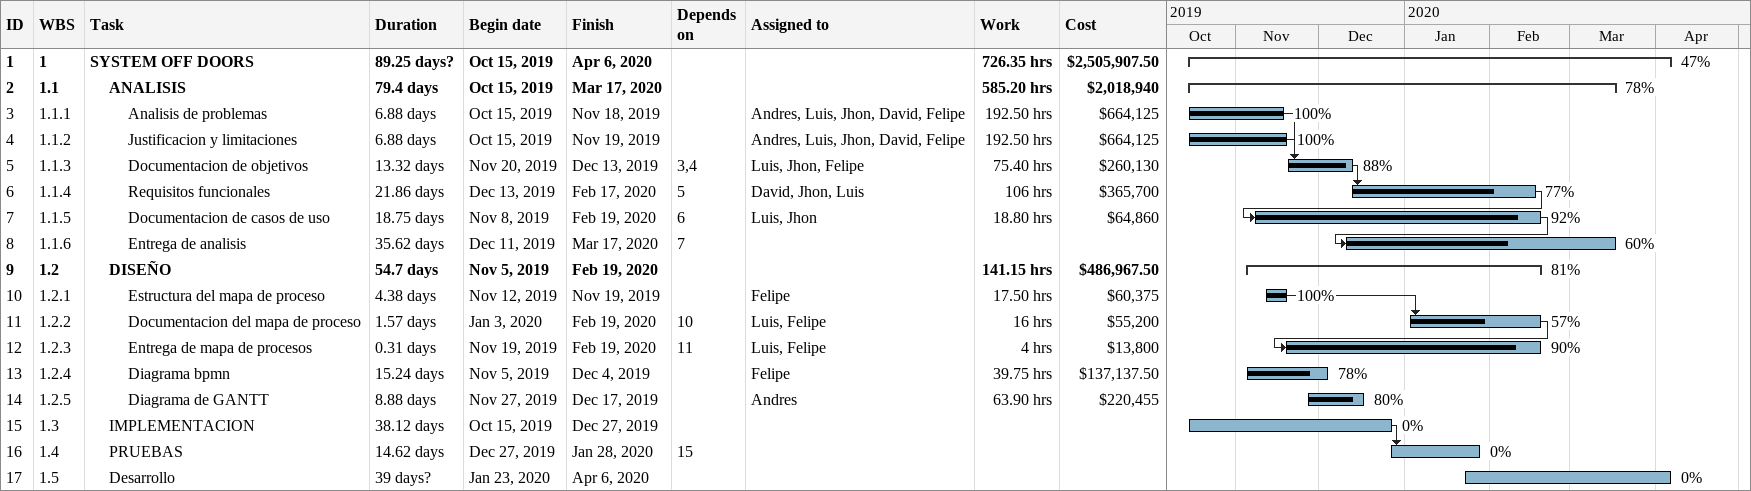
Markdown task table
| ID | WBS | Task | Duration | Start | Finish | Predecessors | Resources | % complete | Work (h) | Cost ($) |
|---|---|---|---|---|---|---|---|---|---|---|
| 1 | 1 | **SYSTEM OFF DOORS** | 89.25d? | 2019-10-15 | 2020-04-06 |  |  | 47 | 726.35 | 2505907.50 |
| 2 | 1.1 | **ANALISIS** | 79.4d | 2019-10-15 | 2020-03-17 |  |  | 78 | 585.20 | 2018940 |
| 3 | 1.1.1 | Analisis de problemas | 6.88d | 2019-10-15 | 2019-11-18 |  | Andres, Luis, Jhon, David, Felipe | 100 | 192.50 | 664125 |
| 4 | 1.1.2 | Justificacion y limitaciones | 6.88d | 2019-10-15 | 2019-11-19 |  | Andres, Luis, Jhon, David, Felipe | 100 | 192.50 | 664125 |
| 5 | 1.1.3 | Documentacion de objetivos | 13.32d | 2019-11-20 | 2019-12-13 | 3, 4 | Luis, Jhon, Felipe | 88 | 75.40 | 260130 |
| 6 | 1.1.4 | Requisitos funcionales | 21.86d | 2019-12-13 | 2020-02-17 | 5 | David, Jhon, Luis | 77 | 106 | 365700 |
| 7 | 1.1.5 | Documentacion de casos de uso | 18.75d | 2019-11-08 | 2020-02-19 | 6 | Luis, Jhon | 92 | 18.80 | 64860 |
| 8 | 1.1.6 | Entrega de analisis | 35.62d | 2019-12-11 | 2020-03-17 | 7 |  | 60 |  |  |
| 9 | 1.2 | **DISEÑO** | 54.7d | 2019-11-05 | 2020-02-19 |  |  | 81 | 141.15 | 486967.50 |
| 10 | 1.2.1 | Estructura del mapa de proceso | 4.38d | 2019-11-12 | 2019-11-19 |  | Felipe | 100 | 17.50 | 60375 |
| 11 | 1.2.2 | Documentacion del mapa de proceso | 1.57d | 2020-01-03 | 2020-02-19 | 10 | Luis, Felipe | 57 | 16 | 55200 |
| 12 | 1.2.3 | Entrega de mapa de procesos | 0.31d | 2019-11-19 | 2020-02-19 | 11 | Luis, Felipe | 90 | 4 | 13800 |
| 13 | 1.2.4 | Diagrama bpmn | 15.24d | 2019-11-05 | 2019-12-04 |  | Felipe | 78 | 39.75 | 137137.50 |
| 14 | 1.2.5 | Diagrama de GANTT | 8.88d | 2019-11-27 | 2019-12-17 |  | Andres | 80 | 63.90 | 220455 |
| 15 | 1.3 | IMPLEMENTACION | 38.12d | 2019-10-15 | 2019-12-27 |  |  | 0 |  |  |
| 16 | 1.4 | PRUEBAS | 14.62d | 2019-12-27 | 2020-01-28 | 15 |  | 0 |  |  |
| 17 | 1.5 | Desarrollo | 39d? | 2020-01-23 | 2020-04-06 |  |  | 0 |  |  |
